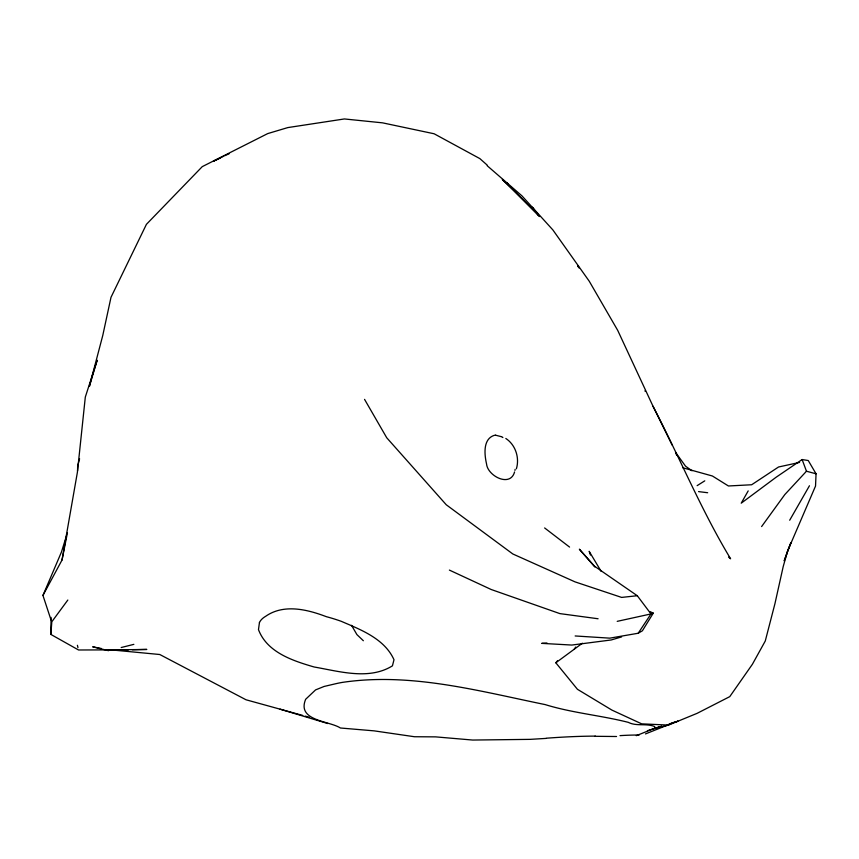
<?xml version="1.0" encoding="UTF-8"?>
<svg xmlns="http://www.w3.org/2000/svg" width="859" height="859" viewBox="0 0 859 859"><rect width="100%" height="100%" fill="white"/><g stroke="black" fill="none" stroke-linecap="round" stroke-linejoin="round"><path stroke-width="1.29" d="M128.453 649.834L78.534 649.984L50.842 634.414L51.068 617.374M77.546 470.85L77.664 465.868L79.586 458.792M748.189 490.897L741.231 503.181L776.117 477.239L802.123 459.544L808.255 460.531L816.05 473.803L815.535 486.054L787.649 550.92L784.192 560.884L790.838 542.834L787.649 550.92L783.215 566.532L774.936 603.705L765.272 641.007L752.409 664.254L729.763 696.638L697.068 713.357L668.538 725.082L653.882 728.572L636.283 735.68M50.842 634.414L51.819 621.766L67.829 600.033M514.96 470.399L515.11 469.401M51.035 619.994L42.95 595.437L62.031 560.014L77.396 472.267L85.309 397.083L97.174 360.254L89.379 386.41L102.779 335.418L110.994 297.311L146.417 224.349L202.262 166.635L267.707 133.596L287.819 127.583L344.405 118.95L382.566 122.848L434.128 133.768L479.848 158.604L487.246 165.153M62.031 560.014L67.41 532.87L61.408 552.133L42.95 595.437M516.388 468.799C519.727 457.793 515.55 444.844 505.822 438.466M514.573 471.945C510.257 487.783 487.611 475.918 486.559 464C484.422 454.679 482.726 439.013 494.269 435.341A20.079 16.149 70.4 0 1 495.568 435.212M809.457 485.754L789.689 520.232M650.145 611.672L653.28 613.133L642.392 630.785L638.205 633.244L609.804 638.151L575.154 635.961M638.205 633.244L650.982 613.938L653.28 613.133M574.231 649.232L575.713 647.042M761.611 526.556L784.804 494.58L806.472 471.226L816.05 473.803M668.538 725.082L641.673 723.847L611.909 710.092L577.441 689.294L555.827 662.783L557.502 660.754M555.827 662.783L582.402 643.208M697.132 485.646L704.777 480.836M223.415 156.338L213.397 161.213L220.559 157.916M224.532 155.801L229.213 153.707M645.474 733.919L671.266 723.632M647.439 730.687L661.473 726.327M669.118 723.954L678.052 721.173L671.695 723.117M653.882 728.572L661.516 726.231M621.605 636.906L611.211 639.966L571.826 645.055L541.75 643.37L546.968 642.983M121.205 647.525L133.854 644.357M617.213 621.347L650.982 613.938L637.292 595.727L594.482 566.188L579.363 549.191L594.847 566.961M799.589 462.41L778.544 466.995L751.668 484.755L728.421 485.979L712.433 476.015L682.733 467.758M637.292 595.727L621.615 597.413L575.047 581.876L512.834 553.98L446.251 504.759L386.733 437.768L364.549 399.36M546.002 738.407L530.089 739.363L472.697 740.05L435.62 736.872L414.521 736.743L374.148 730.859L340.422 728.002C329.072 720.68 296.634 721.023 305.654 699.28L315.564 689.906L324.101 686.459L334.989 683.904A165.293 48.469 12.2 0 1 342.376 682.39C410.677 672.21 478.656 691.001 545.132 704.584C572.309 712.981 600.742 715.375 628.24 722.333C636.54 726.607 646.118 723.074 654.569 726.499L655.32 728.561M495.568 435.191L501.72 436.769M132.383 649.748L146.825 649.436L108.803 649.941M594.847 736.303L616.547 736.507M114.022 650.156L159.785 654.515L246.007 699.774L302.712 715.418M698.571 491.606L707.666 492.733M644.819 390.963L645.399 391.038M598.089 618.759L559.853 613.605L491.187 589.499L449.386 570.086M101.373 648.502L92.697 646.816L108.545 650.692M305.235 716.116L309.015 717.158M280.034 709.158L327.827 723.546M502.3 437.156L502.891 437.532M487.214 165.744L521.918 195.831L552.852 229.901L589.253 281.237L617.696 330.35L653.023 406.264L672.21 445.145M691.989 470.796L685.536 466.179L675.528 452.371L676.709 455.377M544.627 527.952L569.56 547.076M728.582 557.126L730.601 558.779C701.116 509.935 679.329 456.838 653.023 406.264M363.357 640.739L356.904 634.586L351.535 625.32M577.57 265.828L579.191 267.922L577.645 265.871M506.885 182.527L508.474 184.674M601.214 571.46L589.167 551.317L590.455 555.043M802.123 459.544L806.472 471.226M77.407 645.292L77.976 647.632M620.015 735.637A172.702 15.355 -10.3 0 1 639.117 735.046M546.356 738.214A172.197 26.865 -8 0 1 595.384 736.12M259.45 622.474L258.484 629.647C267.085 652.411 292.812 660.796 314.19 667.003C339.402 671.362 369.048 680.382 392.434 665.843L393.991 659.733C384.542 638.742 360.963 629.765 341.163 621.282A70.352 26.973 17.3 0 0 326.302 616.665C307.221 609.385 283.631 603.63 265.538 616.386A70.255 27.907 18.1 0 0 260.449 620.81L259.45 622.474M513.542 189.893L502.311 179.467L539.742 216.565L513.542 189.893M538.786 215.62L532.226 207.191L538.7 215.566"/></g></svg>
